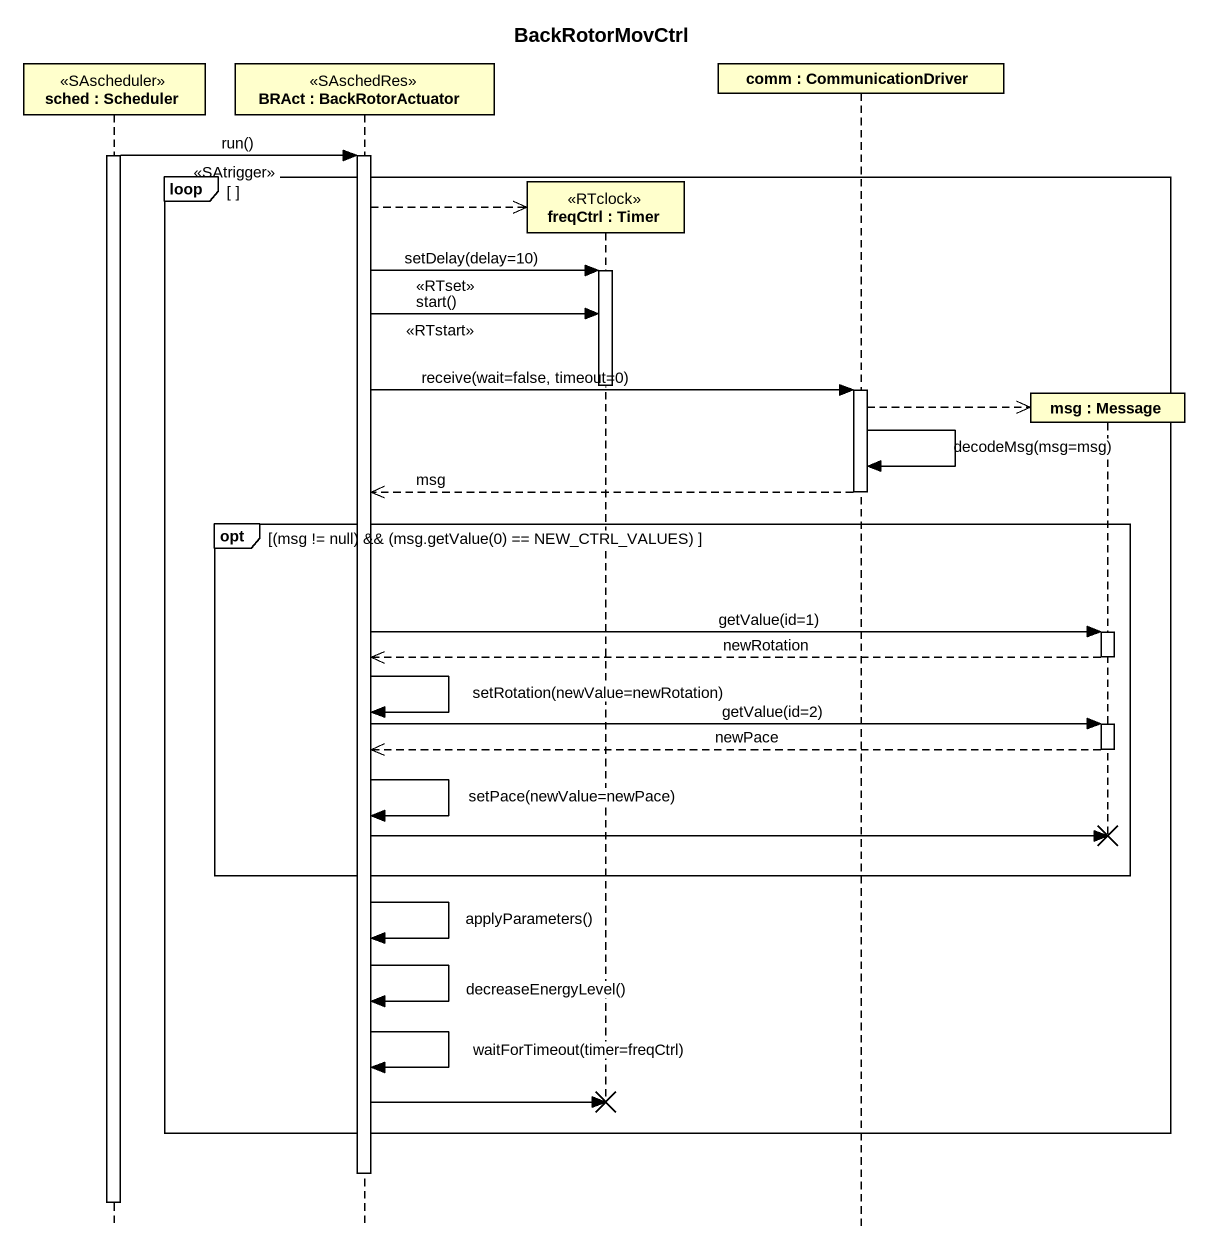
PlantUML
@startuml
title BackRotorMovCtrl
hide footbox
participant "sched : Scheduler" as sched <<SAscheduler>>
participant "BRAct : BackRotorActuator" as BRAct <<SAschedRes>>
participant "freqCtrl : Timer" as freqCtrl <<RTclock>>
participant "comm : CommunicationDriver" as comm
participant "msg : Message" as msg

activate sched
sched -> BRAct : <<SAtrigger>>\nrun()
activate BRAct
loop
  BRAct -->> freqCtrl **
  BRAct -> freqCtrl : <<RTset>>\nsetDelay(delay=10)
  activate freqCtrl
  BRAct -> freqCtrl : <<RTstart>>\nstart()
  deactivate freqCtrl
  BRAct -> comm : receive(wait=false, timeout=0)
  activate comm
  comm -->> msg **
  comm -> comm : decodeMsg(msg=msg)
  comm -->> BRAct : msg
  deactivate comm
  opt (msg != null) && (msg.getValue(0) == NEW_CTRL_VALUES)
    BRAct -> msg : getValue(id=1)
    activate msg
    msg -->> BRAct : newRotation
    deactivate msg
    BRAct -> BRAct : setRotation(newValue=newRotation)
    BRAct -> msg : getValue(id=2)
    activate msg
    msg -->> BRAct : newPace
    deactivate msg
    BRAct -> BRAct : setPace(newValue=newPace)
    BRAct -> msg !!
  end
  BRAct -> BRAct : applyParameters()
  BRAct -> BRAct : decreaseEnergyLevel()
  BRAct -> BRAct : waitForTimeout(timer=freqCtrl)
  BRAct -> freqCtrl !!
end
deactivate BRAct
deactivate sched
@enduml
